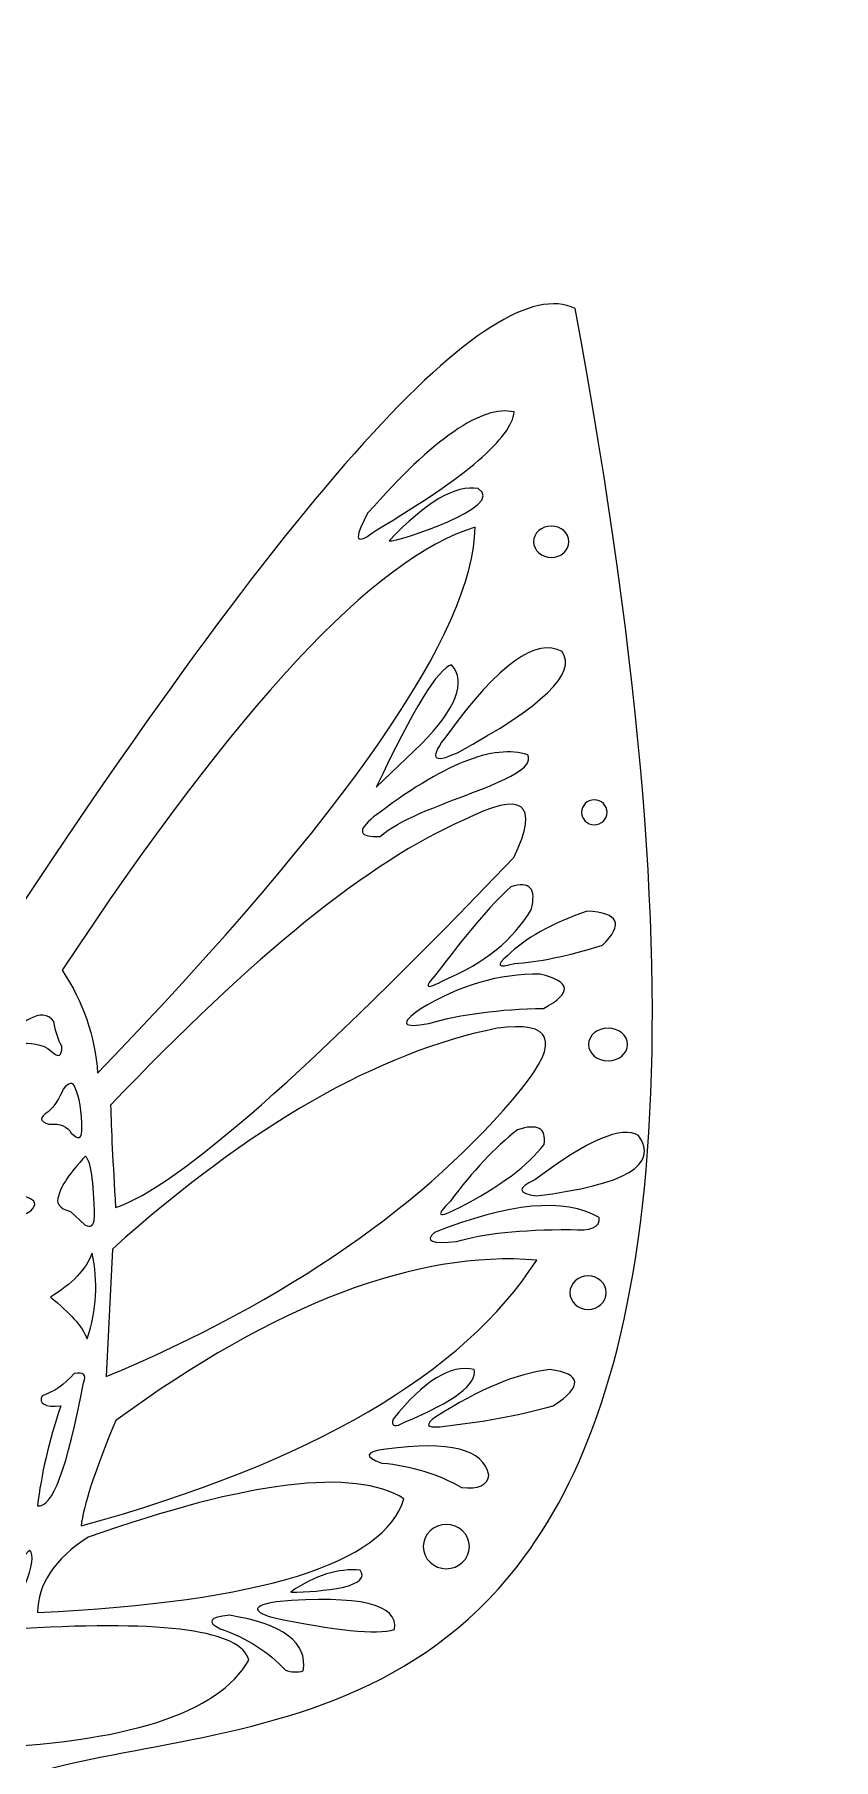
# Model space of a CAD drawing. Header units: centimetres. Extents: x -19.5 to 13, y -26.8 to 14.3.
# Drawn here: x -0.01 to 12.45, y -12.63 to 14.28 of the extents above; entities that cross this region are included whole.
import ezdxf

# ---------------------------------------------------------------- set-up
doc = ezdxf.new("R2010")
doc.units = ezdxf.units.CM
doc.header["$MEASUREMENT"] = 0
doc.layers.add('Plan 1', color=7, linetype='Continuous')

msp = doc.modelspace()

# ---------------------------------------------------------------- linework, layer by layer
at = {"layer": 'Plan 1', "color": 250, "lineweight": 20}
for points, knots in [([(-5.27923, 14.27924), (-2.95886, 9.79791), (-1.58113, 6.46647), (-1.14605, 4.28492), (-1.27028, 2.44979), (-1.16891, 0.93843), (-0.84193, -0.24917), (4.02533, 7.2086), (7.11256, 10.62759), (8.41976, 10.00781), (10.56066, -1.55496), (9.59182, -6.9484), (7.5206, -9.60841), (4.44084, -13.56364), (-1.07628, -11.4754), (-2.43161, -14.63938), (1.84809, -17.01699), (6.30385, -19.92913), (10.93566, -23.3758), (12.44967, -26.7797), (1.43751, -24.31873), (0.33308, -24.16374), (-1.08015, -23.00117), (-2.43945, -21.54971), (-3.74483, -19.80936), (-17.7639, -21.14436), (-13.01274, -15.89547), (-16.76651, -10.94854), (-17.46144, -10.52698), (-17.93143, -10.0109), (-18.1765, -9.40031), (-18.16194, -9.2256), (-18.61812, -8.96757), (-19.54502, -8.6262), (-19.33802, -8.497), (-18.98782, -8.31729), (-18.49444, -8.08708), (-16.71281, -4.45531), (-13.97577, -4.20649), (-10.28332, -7.34062), (-9.86825, -4.00043), (-7.94188, 13.30018), (-5.27923, 14.27924)], [0, 0, 0, 0, 0.07142857, 0.07142857, 0.07142857, 0.14285714, 0.14285714, 0.14285714, 0.21428571, 0.21428571, 0.21428571, 0.28571429, 0.28571429, 0.28571429, 0.35714286, 0.35714286, 0.35714286, 0.42857143, 0.42857143, 0.42857143, 0.5, 0.5, 0.5, 0.57142857, 0.57142857, 0.57142857, 0.64285714, 0.64285714, 0.64285714, 0.71428571, 0.71428571, 0.71428571, 0.78571429, 0.78571429, 0.78571429, 0.85714286, 0.85714286, 0.85714286, 0.92857143, 0.92857143, 0.92857143, 1, 1, 1, 1]), ([(5.1878, 6.81696), (6.21234, 7.98144), (6.97263, 8.50672), (7.46867, 8.39283), (7.43452, 7.99183), (6.72031, 7.37899), (5.32603, 6.55431), (4.99444, 6.2941), (4.94836, 6.38165), (5.1878, 6.81696)], [0, 0, 0, 0, 0.33333333, 0.33333333, 0.33333333, 0.66666667, 0.66666667, 0.66666667, 1, 1, 1, 1]), ([(5.51957, 6.38152), (6.09149, 6.98752), (6.55457, 7.25939), (6.90882, 7.19711), (7.3726, 6.92245), (5.63996, 6.35862), (5.51957, 6.38152)], [0, 0, 0, 0, 0.5, 0.5, 0.5, 1, 1, 1, 1]), ([(0.41869, -0.31592), (3.14338, 3.81191), (5.29062, 6.11582), (6.86041, 6.59579), (6.84159, 4.97182), (4.87866, 2.13341), (0.97162, -1.91944), (0.93265, -1.34193), (0.74834, -0.80743), (0.41869, -0.31592)], [0, 0, 0, 0, 0.33333333, 0.33333333, 0.33333333, 0.66666667, 0.66666667, 0.66666667, 1, 1, 1, 1]), ([(8.0472, 6.61302), (8.19893, 6.61302), (8.32194, 6.50316), (8.32194, 6.36766), (8.32194, 6.23215), (8.19893, 6.1223), (8.0472, 6.1223), (7.89547, 6.1223), (7.77246, 6.23215), (7.77246, 6.36766), (7.77246, 6.50316), (7.89547, 6.61302), (8.0472, 6.61302)], [0, 0, 0, 0, 0.25, 0.25, 0.25, 0.5, 0.5, 0.5, 0.75, 0.75, 0.75, 1, 1, 1, 1]), ([(6.43191, 3.36798), (7.22913, 4.45825), (7.82354, 4.88678), (8.21513, 4.65357), (8.45585, 4.32317), (7.91213, 3.79788), (6.58397, 3.07769), (6.18736, 2.8965), (6.13667, 2.99326), (6.43191, 3.36798)], [0, 0, 0, 0, 0.33333333, 0.33333333, 0.33333333, 0.66666667, 0.66666667, 0.66666667, 1, 1, 1, 1]), ([(6.49412, 4.44623), (6.7256, 4.18019), (6.56894, 3.77009), (6.02413, 3.21593), (6.02413, 3.21593), (5.31914, 2.53859), (5.31914, 2.53859), (5.89265, 3.76024), (6.28431, 4.39612), (6.49412, 4.44623)], [0, 0, 0, 0, 0.33333333, 0.33333333, 0.33333333, 0.66666667, 0.66666667, 0.66666667, 1, 1, 1, 1]), ([(5.27766, 2.0755), (6.35106, 2.89748), (7.15282, 3.22003), (7.68294, 3.04314), (7.86655, 2.64025), (5.94226, 2.28927), (5.38133, 1.77138), (5.04639, 1.75536), (5.01184, 1.85674), (5.27766, 2.0755)], [0, 0, 0, 0, 0.33333333, 0.33333333, 0.33333333, 0.66666667, 0.66666667, 0.66666667, 1, 1, 1, 1]), ([(1.17518, -2.42059), (3.39394, -0.08514), (5.22784, 1.39627), (6.67688, 2.02366), (7.60917, 2.49326), (7.87182, 2.29973), (7.46481, 1.44308), (4.28319, -1.87796), (2.2127, -3.69815), (1.25336, -4.01749), (1.20958, -3.31791), (1.18352, -2.7856), (1.17518, -2.42059)], [0, 0, 0, 0, 0.25, 0.25, 0.25, 0.5, 0.5, 0.5, 0.75, 0.75, 0.75, 1, 1, 1, 1]), ([(8.71937, 2.34158), (8.83007, 2.34158), (8.91981, 2.25494), (8.91981, 2.14806), (8.91981, 2.04118), (8.83007, 1.95454), (8.71937, 1.95454), (8.60868, 1.95454), (8.51894, 2.04118), (8.51894, 2.14806), (8.51894, 2.25494), (8.60868, 2.34158), (8.71937, 2.34158)], [0, 0, 0, 0, 0.25, 0.25, 0.25, 0.5, 0.5, 0.5, 0.75, 0.75, 0.75, 1, 1, 1, 1]), ([(6.38659, -0.46455), (6.09635, -0.62524), (6.05028, -0.59759), (6.24836, -0.38162), (6.70846, 0.23412), (7.09782, 0.69029), (7.41643, 0.98691), (7.71503, 1.07951), (7.82101, 0.95971), (7.73438, 0.6275), (7.45371, 0.15941), (7.00445, -0.20462), (6.38659, -0.46455)], [0, 0, 0, 0, 0.25, 0.25, 0.25, 0.5, 0.5, 0.5, 0.75, 0.75, 0.75, 1, 1, 1, 1]), ([(8.60525, 0.60677), (9.10152, 0.58096), (9.18215, 0.40356), (8.84716, 0.07456), (8.29491, -0.09592), (7.83643, -0.19038), (7.47173, -0.20882), (7.21381, -0.28607), (7.17925, -0.2446), (7.36806, -0.08441), (7.63722, 0.18028), (8.04962, 0.41067), (8.60525, 0.60677)], [0, 0, 0, 0, 0.25, 0.25, 0.25, 0.5, 0.5, 0.5, 0.75, 0.75, 0.75, 1, 1, 1, 1]), ([(7.87261, -0.37817), (8.36147, -0.49008), (8.3799, -0.66748), (7.9279, -0.91038), (7.23582, -0.92195), (6.63911, -1.00028), (6.13776, -1.14538), (5.7247, -1.22379), (5.67946, -1.15017), (6.00204, -0.92448), (6.61468, -0.54806), (7.23821, -0.36596), (7.87261, -0.37817)], [0, 0, 0, 0, 0.25, 0.25, 0.25, 0.5, 0.5, 0.5, 0.75, 0.75, 0.75, 1, 1, 1, 1]), ([(0.41379, -1.50165), (0.41781, -1.65865), (0.36482, -1.68515), (0.25482, -1.58114), (-0.03789, -1.32458), (-0.56162, -1.57113), (-0.4087, -1.33577), (-0.2645, -1.179), (0.10295, -0.85212), (0.28938, -1.11459), (0.31458, -1.27291), (0.35605, -1.40193), (0.41379, -1.50165)], [0, 0, 0, 0, 0.25, 0.25, 0.25, 0.5, 0.5, 0.5, 0.75, 0.75, 0.75, 1, 1, 1, 1]), ([(1.20276, -4.66346), (3.35385, -2.73636), (5.35364, -1.58902), (7.20213, -1.22142), (8.0627, -1.10063), (8.19172, -1.41396), (7.58919, -2.16142), (6.09886, -3.96981), (3.9378, -5.46734), (1.10599, -6.65403), (1.10599, -6.65403), (1.20276, -4.66346), (1.20276, -4.66346)], [0, 0, 0, 0, 0.25, 0.25, 0.25, 0.5, 0.5, 0.5, 0.75, 0.75, 0.75, 1, 1, 1, 1]), ([(8.93364, -1.21794), (9.1016, -1.21794), (9.23776, -1.33244), (9.23776, -1.47367), (9.23776, -1.61491), (9.1016, -1.72941), (8.93364, -1.72941), (8.76568, -1.72941), (8.62952, -1.61491), (8.62952, -1.47367), (8.62952, -1.33244), (8.76568, -1.21794), (8.93364, -1.21794)], [0, 0, 0, 0, 0.25, 0.25, 0.25, 0.5, 0.5, 0.5, 0.75, 0.75, 0.75, 1, 1, 1, 1]), ([(0.61934, -2.14092), (0.68933, -2.28621), (0.72504, -2.51199), (0.72647, -2.81828), (0.72403, -2.94601), (0.66873, -2.95868), (0.56059, -2.85629), (0.50632, -2.75277), (0.38997, -2.70554), (0.21155, -2.7146), (0.06248, -2.67655), (0.05903, -2.6132), (0.20118, -2.52453), (0.30283, -2.43014), (0.38, -2.31149), (0.43272, -2.16857), (0.52255, -2.06316), (0.58476, -2.05394), (0.61934, -2.14092)], [0, 0, 0, 0, 0.16666667, 0.16666667, 0.16666667, 0.33333333, 0.33333333, 0.33333333, 0.5, 0.5, 0.5, 0.66666667, 0.66666667, 0.66666667, 0.83333333, 0.83333333, 0.83333333, 1, 1, 1, 1]), ([(6.47639, -3.91699), (6.82041, -3.45115), (7.16829, -3.08022), (7.52006, -2.8042), (7.83536, -2.70212), (7.97359, -2.77815), (7.93477, -3.03229), (7.69107, -3.36032), (7.24872, -3.68979), (6.60771, -4.02067), (6.27691, -4.18763), (6.23313, -4.15307), (6.47639, -3.91699)], [0, 0, 0, 0, 0.25, 0.25, 0.25, 0.5, 0.5, 0.5, 0.75, 0.75, 0.75, 1, 1, 1, 1]), ([(7.78962, -3.58523), (8.61771, -2.96218), (9.15683, -2.73179), (9.40697, -2.89406), (9.73676, -3.35051), (9.20686, -3.66384), (7.81727, -3.83406), (7.52213, -3.79543), (7.51291, -3.71248), (7.78962, -3.58523)], [0, 0, 0, 0, 0.33333333, 0.33333333, 0.33333333, 0.66666667, 0.66666667, 0.66666667, 1, 1, 1, 1]), ([(0.92515, -4.16082), (0.91664, -4.2986), (0.86653, -4.34007), (0.77483, -4.28523), (0.77483, -4.28523), (0.54672, -4.07961), (0.54672, -4.07961), (0.37129, -4.02772), (0.31139, -3.94477), (0.36702, -3.83079), (0.39716, -3.68683), (0.53539, -3.48179), (0.78172, -3.21564), (0.86562, -3.28521), (0.91343, -3.60026), (0.92515, -4.16082)], [0, 0, 0, 0, 0.2, 0.2, 0.2, 0.4, 0.4, 0.4, 0.6, 0.6, 0.6, 0.8, 0.8, 0.8, 1, 1, 1, 1]), ([(-0.44163, -3.70642), (-0.26358, -3.86817), (0.15088, -3.84824), (-0.07185, -4.06928), (-0.24413, -4.15511), (-0.34319, -4.25187), (-0.36906, -4.35957), (-0.37388, -4.49635), (-0.42801, -4.55279), (-0.53148, -4.52891), (-0.52767, -4.21646), (-0.55186, -3.93654), (-0.60405, -3.68913), (-0.541, -3.6462), (-0.48685, -3.65196), (-0.44163, -3.70642)], [0, 0, 0, 0, 0.2, 0.2, 0.2, 0.4, 0.4, 0.4, 0.6, 0.6, 0.6, 0.8, 0.8, 0.8, 1, 1, 1, 1]), ([(6.2241, -4.40774), (7.39348, -3.93962), (8.25053, -3.86129), (8.79526, -4.17274), (8.81417, -4.32389), (8.66441, -4.38609), (8.346, -4.35936), (7.57136, -4.36021), (6.97926, -4.42242), (6.56969, -4.54598), (6.18488, -4.58857), (6.06968, -4.54249), (6.2241, -4.40774)], [0, 0, 0, 0, 0.25, 0.25, 0.25, 0.5, 0.5, 0.5, 0.75, 0.75, 0.75, 1, 1, 1, 1]), ([(0.88539, -4.72931), (0.98389, -5.17037), (0.95856, -5.61502), (0.80936, -6.06328), (0.73064, -5.87059), (0.53942, -5.65401), (0.23569, -5.41358), (0.57515, -5.20933), (0.79172, -4.98124), (0.88539, -4.72931)], [0, 0, 0, 0, 0.33333333, 0.33333333, 0.33333333, 0.66666667, 0.66666667, 0.66666667, 1, 1, 1, 1]), ([(1.25456, -7.33834), (3.75197, -5.51662), (5.94068, -4.68261), (7.8207, -4.83629), (6.68065, -6.60896), (4.31223, -7.9913), (0.71545, -8.98333), (0.74658, -8.67868), (0.92628, -8.13036), (1.25456, -7.33834)], [0, 0, 0, 0, 0.33333333, 0.33333333, 0.33333333, 0.66666667, 0.66666667, 0.66666667, 1, 1, 1, 1]), ([(8.62266, -5.0816), (8.77916, -5.0816), (8.90603, -5.19919), (8.90603, -5.34424), (8.90603, -5.4893), (8.77916, -5.60689), (8.62266, -5.60689), (8.46616, -5.60689), (8.33928, -5.4893), (8.33928, -5.34424), (8.33928, -5.19919), (8.46616, -5.0816), (8.62266, -5.0816)], [0, 0, 0, 0, 0.25, 0.25, 0.25, 0.5, 0.5, 0.5, 0.75, 0.75, 0.75, 1, 1, 1, 1]), ([(0.10784, -6.95314), (0.28663, -6.89508), (0.45251, -6.77989), (0.60549, -6.60755), (0.75451, -6.57442), (0.80404, -6.62165), (0.75409, -6.74924), (0.49963, -8.08043), (0.26001, -8.72034), (0.03524, -8.66899), (0.09077, -8.18352), (0.21173, -7.66456), (0.39814, -7.11211), (0.14529, -7.1301), (0.04853, -7.07711), (0.10784, -6.95314)], [0, 0, 0, 0, 0.2, 0.2, 0.2, 0.4, 0.4, 0.4, 0.6, 0.6, 0.6, 0.8, 0.8, 0.8, 1, 1, 1, 1]), ([(5.5813, -7.31761), (6.05838, -6.71775), (6.48, -6.45972), (6.84614, -6.54349), (6.89809, -6.76855), (6.53638, -7.04272), (5.761, -7.36598), (5.60728, -7.44975), (5.54738, -7.43363), (5.5813, -7.31761)], [0, 0, 0, 0, 0.33333333, 0.33333333, 0.33333333, 0.66666667, 0.66666667, 0.66666667, 1, 1, 1, 1]), ([(6.24828, -7.28305), (6.91338, -6.85189), (7.50548, -6.60537), (8.02459, -6.5435), (8.52482, -6.61073), (8.54326, -6.79964), (8.07989, -7.11026), (7.54061, -7.25851), (6.95081, -7.36679), (6.31049, -7.43511), (6.0966, -7.45451), (6.07587, -7.40383), (6.24828, -7.28305)], [0, 0, 0, 0, 0.25, 0.25, 0.25, 0.5, 0.5, 0.5, 0.75, 0.75, 0.75, 1, 1, 1, 1]), ([(5.46724, -7.78418), (6.46064, -7.65237), (6.9963, -7.78715), (7.07422, -8.18851), (7.0563, -8.34719), (6.91346, -8.4117), (6.64569, -8.38204), (6.27963, -8.17102), (5.86607, -8.0443), (5.40503, -8.00189), (5.11824, -7.90249), (5.13897, -7.82992), (5.46724, -7.78418)], [0, 0, 0, 0, 0.25, 0.25, 0.25, 0.5, 0.5, 0.5, 0.75, 0.75, 0.75, 1, 1, 1, 1]), ([(0.03462, -10.33461), (0.03949, -9.88851), (0.30214, -9.49686), (0.82255, -9.15962), (3.33273, -8.2761), (4.97542, -8.07566), (5.75061, -8.5583), (5.44073, -9.5737), (3.53539, -10.16581), (0.03462, -10.33461)], [0, 0, 0, 0, 0.33333333, 0.33333333, 0.33333333, 0.66666667, 0.66666667, 0.66666667, 1, 1, 1, 1]), ([(6.41091, -8.95989), (6.6094, -8.95989), (6.77032, -9.11462), (6.77032, -9.30548), (6.77032, -9.49634), (6.6094, -9.65106), (6.41091, -9.65106), (6.21242, -9.65106), (6.0515, -9.49634), (6.0515, -9.30548), (6.0515, -9.11462), (6.21242, -8.95989), (6.41091, -8.95989)], [0, 0, 0, 0, 0.25, 0.25, 0.25, 0.5, 0.5, 0.5, 0.75, 0.75, 0.75, 1, 1, 1, 1]), ([(-0.08809, -9.36191), (0.05277, -9.502), (-0.18684, -10.08719), (-0.8069, -11.1175), (-1.08708, -10.87136), (-1.42576, -10.68243), (-1.82294, -10.55073), (-1.10889, -10.2161), (-0.53061, -9.81982), (-0.08809, -9.36191)], [0, 0, 0, 0, 0.33333333, 0.33333333, 0.33333333, 0.66666667, 0.66666667, 0.66666667, 1, 1, 1, 1]), ([(3.98468, -10.01321), (4.36462, -9.75129), (4.72519, -9.63839), (5.06636, -9.67453), (5.14708, -9.78257), (5.06299, -9.87011), (4.81409, -9.93718), (4.51579, -9.99261), (4.23932, -10.01796), (3.98468, -10.01321)], [0, 0, 0, 0, 0.33333333, 0.33333333, 0.33333333, 0.66666667, 0.66666667, 0.66666667, 1, 1, 1, 1]), ([(3.7635, -10.16527), (5.05698, -10.05761), (5.66982, -10.20161), (5.60203, -10.59726), (5.31887, -10.6817), (4.68069, -10.61834), (3.68747, -10.40718), (3.36898, -10.30841), (3.39432, -10.22778), (3.7635, -10.16527)], [0, 0, 0, 0, 0.33333333, 0.33333333, 0.33333333, 0.66666667, 0.66666667, 0.66666667, 1, 1, 1, 1]), ([(-0.17276, -10.58343), (2.04301, -10.4538), (3.21109, -10.61738), (3.33148, -11.07417), (2.85172, -11.91177), (1.41638, -12.37024), (-0.97453, -12.44961), (-1.18219, -12.44751), (-1.24439, -12.36688), (-1.16115, -12.20769), (-0.79596, -11.7583), (-0.4665, -11.21688), (-0.17276, -10.58343)], [0, 0, 0, 0, 0.25, 0.25, 0.25, 0.5, 0.5, 0.5, 0.75, 0.75, 0.75, 1, 1, 1, 1]), ([(3.02739, -10.37608), (3.86667, -10.51163), (4.25027, -10.80078), (4.1782, -11.24351), (4.09009, -11.27084), (3.99563, -11.26623), (3.89482, -11.22968), (3.64173, -10.94713), (3.30536, -10.73287), (2.8857, -10.58688), (2.66619, -10.4788), (2.71342, -10.40853), (3.02739, -10.37608)], [0, 0, 0, 0, 0.25, 0.25, 0.25, 0.5, 0.5, 0.5, 0.75, 0.75, 0.75, 1, 1, 1, 1])]:
    msp.add_open_spline(points, degree=3, knots=knots, dxfattribs=at)

doc.saveas('drawing.dxf')
